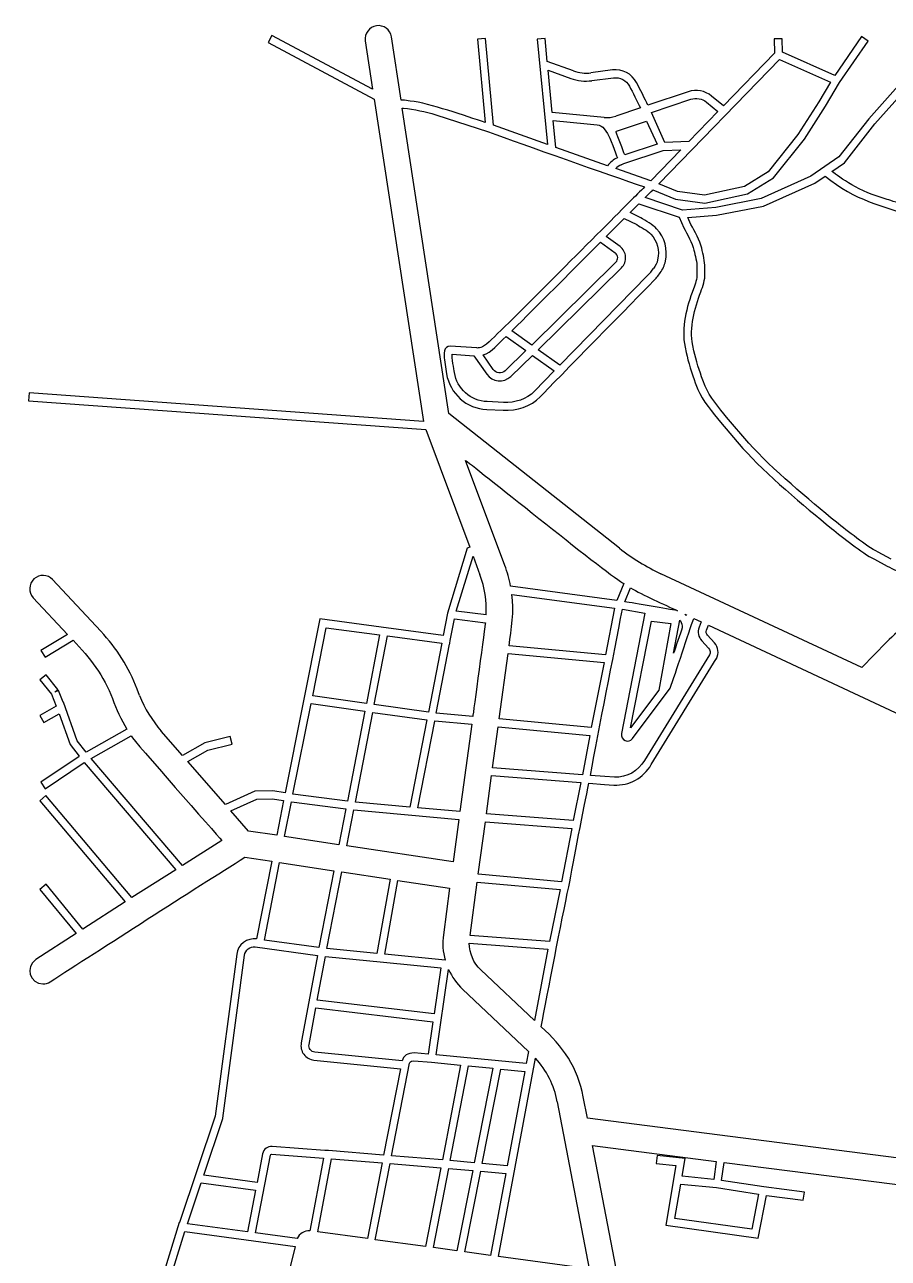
# Model space of a CAD drawing. Header units: millimetres. Extents: x 74 to 727, y -796 to -6.
# Drawn here: x 74.1 to 400.1, y -471.2 to -5.5 of the extents above; entities that cross this region are included whole.
import ezdxf

# ---------------------------------------------------------------- set-up
doc = ezdxf.new("R2010")
doc.units = ezdxf.units.MM
doc.layers.get('0').update_dxf_attribs({"linetype": 'CONTINUOUS'})

msp = doc.modelspace()

# ---------------------------------------------------------------- linework, layer by layer
for p, q in [((167.44, -9.55), (166.03, -12.2)), ((166.03, -12.2), (206.02, -33.63)), ((205.45, -29.92), (167.44, -9.55)), ((202.66, -11.63), (205.45, -29.92)), ((216.19, -33.97), (212.55, -10.12)), ((248.02, -10.74), (245.03, -11.01)), ((245.03, -11.01), (247.92, -42.38)), ((251.03, -43.41), (248.02, -10.74)), ((270.54, -10.73), (267.55, -11.02)), ((267.55, -11.02), (271.4, -50.79)), ((271.37, -19.38), (270.54, -10.73)), ((359.97, -10.83), (356.97, -10.92)), ((356.97, -10.92), (357.12, -16.23)), ((360.11, -15.84), (359.97, -10.83)), ((389.97, -10.02), (379.81, -24.7)), ((381.6, -27.39), (392.44, -11.73)), ((392.44, -11.73), (389.97, -10.02)), ((357.12, -16.23), (337.81, -36.15)), ((379.81, -24.7), (360.11, -15.84)), ((281.24, -22.97), (271.37, -19.38)), ((273.24, -38.61), (271.69, -22.69)), ((271.69, -22.69), (280.21, -25.79)), ((295.93, -22.6), (287.82, -23.68)), ((288.22, -26.65), (296.33, -25.57)), ((376.37, -36.28), (381.6, -27.39)), ((404.83, -27.5), (392.72, -41.03)), ((324.56, -30.83), (309.36, -35.94)), ((337.81, -36.15), (333.35, -32.46)), ((394.99, -43), (406.83, -29.76)), ((206.02, -33.63), (224.61, -155.28)), ((217.42, -34.04), (216.19, -33.97)), ((234.26, -152.27), (216.65, -37)), ((216.65, -37), (217.08, -37.02)), ((219.67, -34.34), (217.42, -34.04)), ((306.49, -36.91), (297.18, -40.04)), ((310.63, -38.68), (325.52, -33.68)), ((331.44, -34.77), (335.72, -38.31)), ((368.42, -48.75), (376.37, -36.28)), ((229.29, -39.56), (249.14, -45.92)), ((292.88, -40.53), (273.24, -38.61)), ((274.52, -51.91), (273.53, -41.66)), ((273.53, -41.66), (286.41, -42.91)), ((315.77, -50), (310.63, -38.68)), ((335.72, -38.31), (324.77, -49.61)), ((392.72, -41.03), (381.38, -55.43)), ((271.4, -50.79), (251.03, -43.41)), ((286.41, -42.91), (286.41, -42.91)), ((286.41, -42.91), (290.21, -43.28)), ((292.84, -44.84), (294.06, -46.63)), ((297.47, -45.74), (308.83, -41.96)), ((308.83, -41.96), (312.77, -50.64)), ((383.46, -57.64), (394.99, -43)), ((312.77, -50.64), (300.62, -54.66)), ((324.77, -49.61), (315.77, -50)), ((356.77, -63.29), (368.42, -48.75)), ((294.11, -58.74), (274.52, -51.91)), ((300.27, -57.94), (315.1, -53.03)), ((321.73, -52.75), (310.42, -64.42)), ((315.1, -53.03), (321.73, -52.75)), ((381.38, -55.43), (370.81, -62.75)), ((310.42, -64.42), (297.19, -59.81)), ((299.22, -58.41), (300.27, -57.94)), ((378.78, -60.88), (383.46, -57.64)), ((346.93, -69.42), (356.77, -63.29)), ((370.81, -62.75), (352.02, -71.18)), ((372.3, -65.37), (376.21, -62.65)), ((311.18, -67.92), (319.72, -71.41)), ((330.86, -72.89), (346.93, -69.42)), ((352.93, -74.06), (372.3, -65.37)), ((302.65, -76.41), (305.93, -73.12)), ((302.75, -72.05), (302.76, -72.06)), ((305.93, -73.12), (321.13, -78.23)), ((322.42, -75.5), (308.31, -70.76)), ((319.72, -71.41), (330.86, -72.89)), ((334.91, -74.48), (322.42, -75.5)), ((352.02, -71.18), (334.91, -74.48)), ((335.23, -77.47), (352.93, -74.06)), ((293.63, -85.44), (300.42, -78.64)), ((300.42, -78.64), (305.11, -81.01)), ((306.6, -78.4), (302.65, -76.41)), ((321.13, -78.23), (322.85, -82.16)), ((324.45, -78.35), (335.23, -77.47)), ((325.57, -80.91), (324.45, -78.35)), ((291.49, -87.59), (297.01, -91.69)), ((298.8, -89.29), (293.63, -85.44)), ((297.25, -95.14), (265.48, -126.45)), ((267.95, -128.22), (299.36, -97.28)), ((309.21, -100.24), (276.08, -134.07)), ((265.48, -126.45), (257.99, -121.06)), ((255.82, -123.19), (263.3, -128.57)), ((244.77, -127.54), (234.71, -126.9)), ((235.43, -129.95), (243.69, -130.47)), ((244.83, -127.56), (244.77, -127.54)), ((250.97, -135.7), (247.15, -130.2)), ((263.3, -128.57), (255.46, -136.14)), ((265.77, -130.35), (273.96, -136.24)), ((276.08, -134.07), (267.95, -128.22)), ((232.53, -132.07), (233.35, -137.28)), ((243.69, -130.47), (248.51, -137.41)), ((273.96, -136.24), (266.55, -143.9)), ((327.2, -140.75), (328.22, -143.18)), ((75.78, -144.48), (75.56, -147.48)), ((75.56, -147.48), (225.55, -158.36)), ((224.61, -155.28), (75.78, -144.48)), ((254.89, -148.08), (248.63, -147.81)), ((298.59, -203.14), (234.26, -152.27)), ((248.5, -150.81), (254.73, -151.07)), ((336.67, -155.58), (345.2, -165.46)), ((347.47, -163.5), (339.01, -153.7)), ((225.55, -158.36), (242.1, -202.78)), ((255.33, -209.65), (240.55, -169.99)), ((241.17, -203.17), (233.64, -227.69)), ((242.1, -202.78), (241.17, -203.17)), ((401.07, -207.24), (396.23, -204.65)), ((237.03, -226.87), (243.38, -206.21)), ((243.38, -206.21), (245.96, -213.14)), ((390.04, -248.22), (314.25, -212.81)), ((102.89, -234.52), (84.68, -215.01)), ((297.58, -222.85), (257.5, -217.48)), ((300.21, -216.51), (297.58, -222.85)), ((300.63, -223.33), (302.8, -218.09)), ((77.37, -221.84), (90.3, -235.68)), ((257.98, -220.57), (296.75, -225.77)), ((233.64, -227.69), (232.08, -236.05)), ((248.29, -228.31), (237.03, -226.87)), ((296.75, -225.77), (293.33, -243.34)), ((308.19, -227.66), (299.35, -273.13)), ((299.71, -226.22), (308.19, -227.66)), ((323.29, -228.08), (323.89, -228.36)), ((185.58, -229.87), (172.42, -295.49)), ((208.66, -232.91), (185.58, -229.87)), ((234.76, -238.01), (236.29, -229.8)), ((236.29, -229.8), (248.02, -231.3)), ((319.04, -242.82), (321.33, -230.35)), ((323.89, -228.36), (323.81, -228.59)), ((326.63, -229.63), (329.41, -230.94)), ((329.41, -230.94), (328.65, -232.99)), ((331.46, -234.03), (332.14, -232.21)), ((332.14, -232.21), (438.09, -281.71)), ((90.3, -235.68), (80.25, -241.76)), ((232.08, -236.05), (208.66, -232.91)), ((208.66, -232.91), (208.66, -232.91)), ((334.43, -238.84), (331.85, -236.03)), ((80.25, -241.76), (81.8, -244.33)), ((81.8, -244.33), (92.39, -237.92)), ((229.46, -265.37), (234.5, -239.4)), ((234.5, -239.4), (234.51, -239.4)), ((234.76, -238.01), (234.76, -238.01)), ((293.33, -243.34), (256.94, -239.96)), ((329.64, -238.06), (332.22, -240.87)), ((399.39, -238.61), (390.04, -248.22)), ((332.56, -243.4), (308.04, -283.23)), ((310.56, -284.85), (335.14, -244.93)), ((335.14, -244.93), (335.19, -244.85)), ((82.18, -250.97), (79.86, -252.87)), ((86.69, -256.48), (82.18, -250.97)), ((79.86, -252.87), (84.22, -258.2)), ((303.57, -275), (317.79, -255.96)), ((84.22, -258.2), (86.04, -262.78)), ((85.53, -257.43), (86.69, -256.48)), ((86.93, -256.88), (85.53, -257.43)), ((88.67, -261.27), (86.93, -256.88)), ((117.5, -258.7), (116.57, -256.31)), ((86.04, -262.78), (79.88, -266.32)), ((88.72, -261.24), (88.67, -261.27)), ((93.97, -275.84), (88.72, -261.24)), ((243.25, -266.65), (229.46, -265.37)), ((79.88, -266.32), (81.37, -268.92)), ((81.37, -268.92), (87.11, -265.63)), ((87.11, -265.63), (91.3, -277.3)), ((112.71, -271.41), (97.29, -280.14)), ((99.22, -282.49), (114.35, -273.93)), ((133.7, -281.38), (125.68, -272.21)), ((151.65, -274.23), (142.1, -276.63)), ((152.39, -277.13), (151.65, -274.23)), ((91.3, -277.3), (94.65, -281.63)), ((97.29, -280.14), (93.97, -275.84)), ((142.1, -276.63), (133.7, -281.38)), ((143.22, -279.44), (152.39, -277.13)), ((94.66, -281.78), (80.19, -291.45)), ((81.86, -293.95), (96.62, -284.07)), ((94.65, -281.63), (94.57, -281.67)), ((94.57, -281.67), (94.66, -281.78)), ((96.62, -284.07), (131.16, -324.51)), ((133.72, -322.89), (99.22, -282.49)), ((135.72, -283.69), (143.22, -279.44)), ((149.86, -299.86), (135.72, -283.69)), ((80.19, -291.45), (81.86, -293.95)), ((287.05, -291.89), (292.89, -292.35)), ((293.11, -289.36), (287.62, -288.92)), ((292.89, -292.35), (296.51, -292.55)), ((82.17, -296.55), (79.88, -298.48)), ((114.58, -335.05), (82.17, -296.55)), ((161.05, -294.88), (149.86, -299.86)), ((167.79, -294.71), (161.05, -294.88)), ((172.42, -295.49), (167.79, -294.71)), ((79.88, -298.48), (112.03, -336.68)), ((148.5, -313.5), (133.72, -322.89)), ((157.21, -319.82), (167.35, -321.35)), ((131.16, -324.51), (114.58, -335.05)), ((167.35, -321.35), (161.66, -350.67)), ((82.18, -330.03), (79.86, -331.93)), ((96.05, -346.99), (82.18, -330.03)), ((210.05, -356.43), (214.97, -328.54)), ((214.97, -328.54), (234.51, -331.49)), ((79.86, -331.93), (93.52, -348.62)), ((234.51, -331.49), (232.14, -349.06)), ((112.03, -336.68), (96.05, -346.99)), ((93.52, -348.62), (78.31, -358.43)), ((161.09, -353.62), (161.09, -353.63)), ((161.09, -353.63), (184.62, -356.87)), ((241.93, -352.28), (271.61, -354.54)), ((148.97, -418.25), (157.11, -356.81)), ((184.62, -356.87), (178.76, -388.53)), ((232.82, -358.68), (210.05, -356.43)), ((271.61, -354.54), (266.48, -381.43)), ((229.44, -394.35), (234.11, -362.2)), ((266.48, -381.43), (246.28, -362.34)), ((239.41, -369.61), (264.28, -393.11)), ((181.71, -389.09), (184.01, -376.67)), ((184.01, -376.67), (228.22, -381.89)), ((228.22, -381.89), (226.45, -394.09)), ((178.76, -388.53), (178.49, -389.92)), ((181.44, -390.48), (181.71, -389.09)), ((216.54, -396.72), (183.6, -393.38)), ((221.16, -393.68), (221.07, -393.68)), ((226.45, -394.09), (221.16, -393.68)), ((263.43, -397.67), (229.44, -394.35)), ((252.95, -470.53), (266.86, -395.66)), ((264.28, -393.11), (263.43, -397.67)), ((183.3, -396.37), (215.95, -399.67)), ((215.95, -399.67), (209.6, -432.25)), ((212.61, -432.49), (219.41, -397.58)), ((220.98, -396.68), (227.6, -397.19)), ((227.6, -397.19), (238.65, -398.27)), ((238.65, -398.27), (231.75, -434.05)), ((275.12, -412.08), (287.19, -475.19)), ((286.49, -418.31), (284.94, -410.2)), ((146.03, -417.57), (132.52, -457.75)), ((141.7, -439.86), (148.92, -418.39)), ((148.92, -418.39), (148.97, -418.25)), ((161.18, -461.64), (166.88, -432.29)), ((163.93, -431.72), (161.82, -442.58)), ((167.33, -431.95), (186.86, -433.43)), ((187.42, -430.46), (167.55, -428.96)), ((188.71, -430.56), (187.42, -430.46)), ((187.42, -430.46), (187.42, -430.46)), ((188.76, -430.57), (188.71, -430.56)), ((209.6, -432.25), (188.76, -430.57)), ((188.76, -430.57), (188.76, -430.57)), ((231.75, -434.05), (212.61, -432.49)), ((303.41, -506.77), (288.47, -428.64)), ((288.47, -428.64), (335.09, -434.62)), ((312.81, -432.4), (312.47, -435.38)), ((323.35, -433.59), (312.81, -432.4)), ((186.86, -433.43), (181.75, -460.85)), ((312.47, -435.38), (319.86, -436.21)), ((319.86, -436.21), (316.08, -458.69)), ((322.23, -440.21), (323.35, -433.59)), ((335.09, -434.62), (334.16, -441.41)), ((337.13, -441.79), (338.06, -435)), ((338.06, -435), (451.69, -449.56)), ((161.82, -442.58), (141.7, -439.86)), ((334.16, -441.41), (322.23, -440.21)), ((353.07, -444.28), (337.13, -441.79)), ((368.37, -446.29), (353.07, -444.28)), ((367.98, -449.26), (368.37, -446.29)), ((350.89, -463.57), (354.06, -447.44)), ((354.06, -447.44), (367.98, -449.26)), ((132.49, -457.75), (126.78, -476.13)), ((132.52, -457.75), (132.49, -457.75)), ((316.08, -458.69), (350.89, -463.57)), ((176.95, -463.78), (161.18, -461.64)), ((287.19, -475.19), (252.95, -470.53))]:
    msp.add_line(p, q)
for points in [[(373.83, -34.69), (365.97, -47), (354.75, -61.02), (345.79, -66.6), (330.74, -69.85), (320.5, -68.49), (313.49, -65.62), (313.59, -65.53), (313.54, -65.51), (358.99, -18.62), (378.2, -27.26)], [(310.66, -230.69), (318.04, -231.63), (313.42, -256.79), (302.82, -270.99)], [(187.97, -233.21), (208.09, -235.87), (203.07, -261.77), (182.82, -258.88)], [(211.07, -236.26), (231.52, -239), (226.47, -265.03), (206.04, -262.19)], [(256.54, -242.93), (292.76, -246.3), (287.96, -270.89), (253.22, -267.59)], [(195.93, -298.64), (175.39, -295.94), (182.23, -261.83), (202.5, -264.72)], [(219.48, -300.86), (198.92, -298.97), (205.47, -265.14), (225.89, -267.98)], [(228.87, -268.4), (228.88, -268.33), (242.85, -269.63), (238.41, -302.6), (222.48, -301.14), (228.87, -268.4)], [(284.61, -288.68), (250.73, -286.04), (252.82, -270.56), (287.4, -273.85)], [(281.15, -305.94), (248.38, -303.44), (250.33, -289.01), (284.03, -291.65)], [(161.72, -297.86), (167.58, -297.72), (171.84, -298.44), (169.26, -311.53), (158.66, -309.93), (151.93, -302.23)], [(174.81, -298.89), (195.35, -301.59), (192.74, -315.07), (172.23, -311.98)], [(198.34, -301.93), (238.01, -305.58), (235.85, -321.58), (195.71, -315.52)], [(276.76, -329.07), (245.31, -326.24), (247.98, -306.42), (280.57, -308.9)], [(170.32, -321.8), (190.84, -324.9), (185.18, -353.91), (164.64, -351.09)], [(212.01, -328.09), (207.06, -356.13), (188.17, -354.26), (193.8, -325.35)], [(272.19, -351.58), (242.2, -349.3), (244.91, -329.22), (276.17, -332.03)], [(187.61, -357.22), (209.53, -359.4), (209.53, -359.39), (231.17, -361.53), (228.65, -378.92), (184.55, -373.71)], [(250.81, -399.46), (243.82, -435.13), (234.76, -434.31), (241.65, -398.56)], [(262.88, -400.63), (256.26, -436.26), (246.83, -435.41), (253.81, -399.75)], [(203.45, -463.78), (184.73, -461.23), (189.87, -433.67), (209.02, -435.21)], [(225.44, -466.78), (206.42, -464.19), (212.03, -435.45), (231.18, -437.01)], [(243.24, -438.09), (237.2, -468.38), (228.41, -467.19), (234.19, -437.27)], [(255.71, -439.23), (249.97, -470.12), (240.18, -468.79), (246.24, -438.37)], [(140.73, -442.76), (161.25, -445.53), (158.2, -461.24), (135.55, -458.16)], [(321.73, -443.18), (335.25, -444.54), (351.09, -447.01), (348.49, -460.21), (319.55, -456.15)], [(134.6, -461.06), (176.16, -466.7), (172.73, -481.16), (130.16, -475.34)]]:
    msp.add_lwpolyline(points, close=True)
for centre, major_axis, ratio, start_param, end_param in [((285.64, -12.96), (12.23, -1.36), 0.879112, 4.443325, 4.987998), ((285.57, -13.61), (14.88, -1.64), 0.879704, 4.442528, 4.987049), ((292.28, -16.26), (-2.79, 24.25), 0.647084, 3.003489, 3.278555), ((300.46, -63.47), (3.84, 4.62), 0.813053, 1.028609, 1.449829), ((295.62, -93.54), (2.04, 1.09), 0.990258, 5.863867, 6.71895), ((295.62, -93.51), (2.15, -0.85), 0.990235, 5.868933, 6.723981), ((303.75, -93.54), (8.23, 10.02), 0.659189, 4.580122, 4.853064), ((305.03, -94.56), (-9.5, -11.62), 0.660616, 1.435778, 1.707799), ((254.95, -123.12), (21.55, 11.54), 0.572698, 2.720498, 2.947641), ((336.26, -159.63), (57.5, -35.54), 0.84833, 4.576387, 4.84953), ((217.47, -225.76), (-2.95, 34.2), 0.898319, 4.561023, 5.01208), ((215.39, -230.96), (-16.19, -45.53), 0.874574, 2.158848, 2.335624), ((320.91, -230.99), (0.733, -0.549), 0.834878, 1.247954, 1.618913), ((-1.6, -315.33), (112.37, 70.58), 0.712356, 6.146573, 6.419579), ((184.49, -227.31), (63.44, 38.59), 0.781185, 3.003356, 3.27653), ((255.92, -351.8), (-10.05, -22.15), 0.984192, 5.575281, 5.956843), ((232.48, -423.53), (39.31, 20.92), 0.863527, 6.022025, 6.504693)]:
    msp.add_ellipse(centre, major_axis=major_axis, ratio=ratio, start_param=start_param, end_param=end_param)
for points, knots in [([(212.55, -10.12), (212.13, -7.39), (209.58, -5.51), (206.85, -5.93), (204.12, -6.35), (202.24, -8.9), (202.66, -11.63)], [208, 208, 208, 208, 209, 209, 209, 210, 210, 210, 210]), ([(426.99, -87.72), (425, -85.36), (422.74, -83.01), (420.18, -80.85), (414.19, -75.78), (402.03, -72.2), (399.65, -71.53), (388.97, -68.54), (381.67, -63.25), (378.78, -60.88)], [8, 8, 8, 8, 9, 9, 9, 10, 10, 10, 11, 11, 11, 11]), ([(84.68, -215.01), (82.79, -213), (79.63, -212.89), (77.61, -214.77), (75.59, -216.66), (75.48, -219.82), (77.37, -221.84)], [240, 240, 240, 240, 241, 241, 241, 242, 242, 242, 242]), ([(178.49, -389.92), (178.21, -391.41), (178.56, -392.97), (180.39, -395.42), (181.78, -396.21), (183.3, -396.37)], [7, 7, 7, 7, 8, 8, 9, 9, 9, 9]), ([(183.6, -393.38), (182.91, -393.31), (182.3, -392.97), (181.47, -391.85), (181.31, -391.17), (181.44, -390.48)], [6, 6, 6, 6, 7, 7, 8, 8, 8, 8])]:
    msp.add_open_spline(points, degree=3, knots=knots)
for points in [[(305.05, -27.37), (303.34, -24.02), (299.67, -22.1), (295.93, -22.6)], [(296.33, -25.57), (298.81, -25.24), (301.24, -26.51), (302.38, -28.74)], [(309.36, -35.94), (308.31, -33.78), (306.16, -29.49), (305.05, -27.37)], [(302.38, -28.74), (303.43, -30.76), (305.5, -34.86), (306.49, -36.91)], [(333.35, -32.46), (330.88, -30.42), (327.6, -29.81), (324.56, -30.83)], [(217.08, -37.02), (221.2, -37.5), (225.35, -38.27), (229.29, -39.56)], [(247.92, -42.38), (240.87, -40.28), (226.87, -35.04), (219.67, -34.34)], [(325.52, -33.68), (327.56, -32.99), (329.77, -33.4), (331.44, -34.77)], [(249.14, -45.92), (262.88, -51.02), (293.96, -61.91), (308.07, -66.78)], [(290.21, -43.28), (291.28, -43.39), (292.24, -43.95), (292.84, -44.84)], [(297.33, -46.03), (297.29, -45.88), (297.33, -45.8), (297.47, -45.74)], [(300.62, -54.66), (299.92, -52.82), (298, -47.79), (297.33, -46.03)], [(294.06, -46.63), (295.06, -47.89), (297.16, -54.21), (297.82, -55.75)], [(297.82, -55.75), (296.37, -56.42), (295.12, -57.49), (294.11, -58.74)], [(376.21, -62.65), (399.21, -81.92), (417.4, -68.16), (435.18, -106.65)], [(308.07, -66.78), (306.88, -67.95), (303.9, -70.91), (302.75, -72.05)], [(308.31, -70.76), (308.87, -70.2), (310.59, -68.5), (311.18, -67.92)], [(302.76, -72.06), (293.46, -81.33), (258.61, -116.45), (249.38, -125.28)], [(312.62, -82.61), (311.2, -80.89), (308.46, -79.56), (306.6, -78.4)], [(305.11, -81.01), (306.66, -81.99), (309.24, -83.23), (310.42, -84.65)], [(315.95, -94.8), (316.91, -90.5), (315.79, -85.74), (312.62, -82.61)], [(322.85, -82.16), (324.08, -84.57), (326.16, -87.98), (326.7, -90.62)], [(329.62, -89.92), (329.02, -86.99), (326.94, -83.54), (325.57, -80.91)], [(257.99, -121.06), (260.39, -118.81), (288.31, -90.76), (291.49, -87.59)], [(310.42, -84.65), (312.94, -87.1), (313.78, -90.86), (313.01, -94.23)], [(300.92, -93.15), (300.81, -91.62), (300.04, -90.21), (298.8, -89.29)], [(326.7, -90.62), (327.21, -92.73), (327.86, -95.13), (327.82, -97.3)], [(330.82, -97.27), (330.85, -94.86), (330.2, -92.25), (329.62, -89.92)], [(299.36, -97.28), (300.45, -96.2), (301.02, -94.69), (300.92, -93.15)], [(313.01, -94.23), (312.8, -95.44), (312.15, -96.53), (311.44, -97.51)], [(313.93, -99.19), (314.88, -97.88), (315.67, -96.41), (315.95, -94.8)], [(327.82, -97.3), (327.82, -97.3), (327.84, -99.42), (327.84, -99.42)], [(330.84, -99.39), (330.84, -99.39), (330.82, -97.27), (330.82, -97.27)], [(268.7, -145.99), (274.17, -140.25), (305.13, -108.71), (311.35, -102.34)], [(327.84, -99.42), (327.9, -101.44), (327.26, -103.44), (326.48, -105.29)], [(329.28, -106.37), (330.21, -104.17), (330.9, -101.8), (330.84, -99.39)], [(326.48, -105.29), (323.93, -112.22), (321.82, -119.81), (323.33, -127.21)], [(326.27, -126.58), (324.91, -119.74), (326.94, -112.76), (329.28, -106.37)], [(249.38, -125.28), (246.88, -127.7), (245.08, -127.59), (244.83, -127.56)], [(247.15, -130.2), (250.29, -129.24), (252.89, -125.91), (255.82, -123.19)], [(234.71, -126.9), (233.65, -126.83), (232.74, -127.57), (232.58, -128.61)], [(236.31, -136.81), (236.18, -135.61), (235.26, -131.11), (235.43, -129.95)], [(257.55, -138.3), (257.55, -138.3), (265.77, -130.35), (265.77, -130.35)], [(323.33, -127.21), (323.33, -127.21), (323.79, -129.32), (323.79, -129.32)], [(323.79, -129.32), (324.47, -132.79), (326.1, -137.36), (327.2, -140.75)], [(326.72, -128.69), (326.72, -128.69), (326.27, -126.58), (326.27, -126.58)], [(330.03, -139.76), (328.98, -136.46), (327.38, -132.04), (326.72, -128.69)], [(233.35, -137.28), (234.53, -144.79), (240.9, -150.48), (248.5, -150.81)], [(248.63, -147.81), (242.45, -147.54), (237.27, -142.92), (236.31, -136.81)], [(248.51, -137.41), (250.51, -140.4), (255, -140.84), (257.55, -138.3)], [(253.12, -136.96), (252.25, -136.87), (251.47, -136.41), (250.97, -135.7)], [(255.46, -136.14), (254.84, -136.74), (253.98, -137.04), (253.12, -136.96)], [(266.55, -143.9), (263.57, -147.02), (259.14, -148.32), (254.89, -148.08)], [(328.22, -143.18), (329.79, -147.35), (333.96, -152.06), (336.67, -155.58)], [(330.98, -142.01), (330.98, -142.01), (330.03, -139.76), (330.03, -139.76)], [(339.01, -153.7), (336.51, -150.42), (332.43, -145.88), (330.98, -142.01)], [(254.73, -151.07), (259.81, -151.38), (265.14, -149.72), (268.7, -145.99)], [(345.2, -165.46), (353.73, -175.2), (368.37, -187.18), (378.56, -195.69)], [(380.47, -193.37), (370.33, -184.9), (355.94, -173.15), (347.47, -163.5)], [(240.55, -169.99), (245.6, -173.74), (296.19, -214.63), (300.21, -216.51)], [(396.23, -204.65), (391.44, -202.27), (384.77, -196.62), (380.47, -193.37)], [(378.56, -195.69), (383.09, -199.11), (389.78, -204.79), (394.81, -207.3)], [(394.81, -207.3), (394.81, -207.3), (399.65, -209.89), (399.65, -209.89)], [(399.65, -209.89), (403.93, -212.31), (412.16, -214.96), (416.81, -216.73)], [(302.8, -218.09), (307.2, -220.76), (315.75, -224.51), (320.49, -226.77)], [(256.94, -239.96), (257.83, -233.81), (258.91, -226.73), (257.98, -220.57)], [(320.23, -226.71), (317.16, -226.13), (303.96, -223.9), (300.63, -223.33)], [(287.62, -288.92), (290.98, -270.77), (296.21, -244.35), (299.71, -226.22)], [(320.49, -226.77), (320.4, -226.75), (320.32, -226.73), (320.23, -226.71)], [(323.81, -228.59), (323.65, -228.4), (323.48, -228.23), (323.29, -228.08)], [(417.37, -226.19), (410.67, -229.12), (404.54, -233.32), (399.39, -238.61)], [(248.02, -231.3), (248.01, -231.39), (243.27, -266.54), (243.25, -266.65)], [(317.79, -255.96), (319.58, -250.67), (324.92, -234.64), (326.63, -229.63)], [(321.57, -230.58), (322.17, -231.33), (322.35, -232.3), (322.23, -233.23)], [(322.23, -233.23), (321.67, -235.03), (319.67, -240.94), (319.04, -242.82)], [(328.65, -232.99), (328, -234.74), (328.38, -236.68), (329.64, -238.06)], [(331.85, -236.03), (331.35, -235.49), (331.2, -234.72), (331.46, -234.03)], [(92.39, -237.92), (98.69, -244.25), (104.11, -251.52), (107.25, -259.93)], [(234.51, -239.4), (234.51, -239.39), (234.76, -238.01), (234.76, -238.01)], [(332.22, -240.87), (332.85, -241.56), (332.99, -242.57), (332.56, -243.4)], [(335.19, -244.85), (336.24, -242.89), (335.93, -240.48), (334.43, -238.84)], [(107.25, -259.93), (108.72, -263.89), (110.47, -267.85), (112.71, -271.41)], [(114.35, -273.93), (115.25, -275.96), (146.22, -310.71), (148.5, -313.5)], [(299.35, -273.13), (298.87, -275.57), (302.07, -277.01), (303.57, -275)], [(308.04, -283.23), (305.74, -287.28), (301.36, -289.83), (296.68, -289.55)], [(296.51, -292.55), (302.23, -292.89), (307.7, -289.81), (310.56, -284.85)], [(279.45, -330.96), (281.2, -321.53), (285.1, -301.13), (287.05, -291.89)], [(296.68, -289.55), (296.68, -289.55), (293.11, -289.36), (293.11, -289.36)], [(83.73, -366.83), (101.91, -355.02), (138.83, -331.41), (157.21, -319.82)], [(269.07, -383.88), (271.5, -370.85), (276.75, -343.75), (279.45, -330.96)], [(232.14, -349.06), (231.7, -352.32), (231.95, -355.59), (232.82, -358.68)], [(161.66, -350.67), (158.1, -350.11), (154.54, -352.84), (154.14, -356.42)], [(157.11, -356.81), (157.32, -354.9), (159.18, -353.41), (161.09, -353.62)], [(246.28, -362.34), (243.5, -359.72), (241.95, -356.06), (241.93, -352.28)], [(78.31, -358.43), (74.13, -361.17), (76.09, -367.62), (81.03, -367.63)], [(154.14, -356.42), (154.14, -356.42), (146.03, -417.57), (146.03, -417.57)], [(81.03, -367.63), (81.96, -367.63), (82.9, -367.37), (83.73, -366.83)], [(284.94, -410.2), (282.97, -399.52), (277.2, -390.91), (269.07, -383.88)], [(221.07, -393.68), (218.72, -393.65), (217.05, -394.78), (216.54, -396.72)], [(219.41, -397.58), (219.46, -397.29), (219.63, -396.66), (220.98, -396.68)], [(452.96, -439.64), (452.96, -439.64), (286.49, -418.31), (286.49, -418.31)], [(167.55, -428.96), (165.82, -428.83), (164.26, -430.01), (163.93, -431.72)], [(166.88, -432.29), (166.92, -432.08), (167.11, -431.93), (167.33, -431.95)], [(181.75, -460.85), (179.7, -460.74), (177.77, -461.94), (176.95, -463.78)]]:
    msp.add_open_spline(points, degree=3)

doc.saveas('drawing.dxf')
